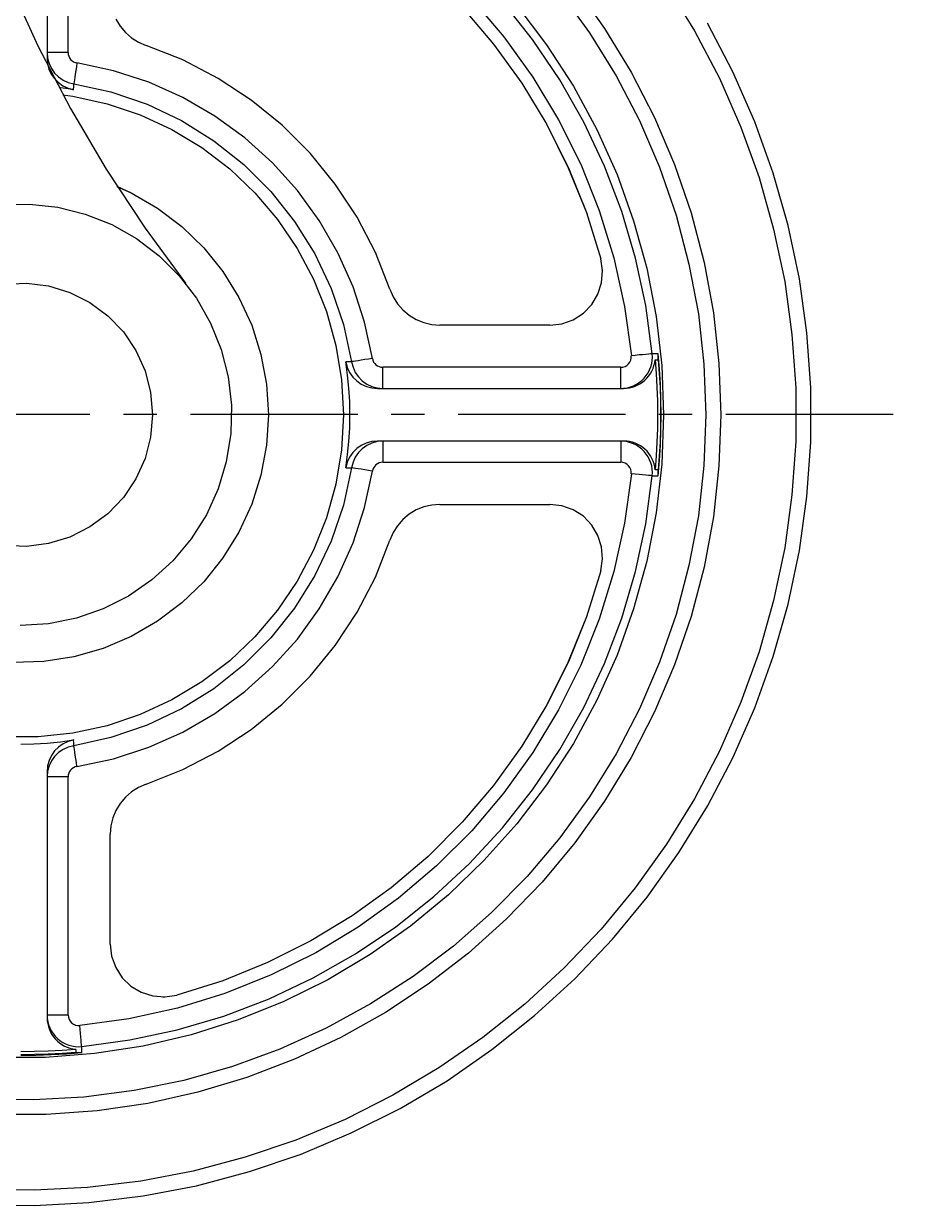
# Model space of a CAD drawing. Extents: x -11 to 576, y -8 to 586.
# Drawn here: x 100.3 to 185.5, y 210.2 to 322.3 of the extents above; entities that cross this region are included whole.
import ezdxf

# ---------------------------------------------------------------- set-up
doc = ezdxf.new("R2010")
doc.units = 0
doc.header["$LTSCALE"] = 0.5
doc.linetypes.add('CENTER', pattern=[50.8, 31.75, -6.35, 6.35, -6.35])
doc.layers.add('MSM_CENTER', color=1, linetype='CENTER')
doc.layers.add('MSM_CONTINUOUS', color=7, linetype='CONTINUOUS')

msp = doc.modelspace()

# ---------------------------------------------------------------- linework, layer by layer
at = {"layer": 'MSM_CENTER'}
msp.add_line((14.5, 285.22), (185.46, 285.22), dxfattribs=at)
at = {"layer": 'MSM_CONTINUOUS'}
for p, q in [((104.5, 319.52), (104.5, 342.1)), ((98.85, 326.25), (101.62, 320.15)), ((151.14, 325.29), (153.97, 321.4)), ((152.58, 325.76), (155.4, 321.81)), ((161.27, 325.91), (163.93, 321.58)), ((102.5, 324.79), (102.5, 319.02)), ((142.79, 324.62), (145.85, 321.02)), ((148.57, 320.74), (145.7, 324.35)), ((147.06, 323.97), (149.9, 320.25)), ((141.89, 323.81), (144.86, 320.32)), ((141.89, 323.81), (144.86, 320.32)), ((109.03, 322.69), (109.44, 322.02)), ((109.44, 322.02), (109.94, 321.43)), ((155.4, 321.81), (157.93, 317.67)), ((167.58, 317.7), (165.17, 322.29)), ((109.94, 321.43), (110.52, 320.92)), ((110.52, 320.92), (111.18, 320.5)), ((145.85, 321.02), (148.6, 317.19)), ((151.15, 316.92), (148.57, 320.74)), ((153.97, 321.4), (156.5, 317.32)), ((163.93, 321.58), (166.29, 317.09)), ((101.62, 320.15), (104.71, 314.21)), ((104.5, 319.52), (102.5, 319.52)), ((111.18, 320.5), (111.89, 320.2)), ((115.39, 318.81), (111.89, 320.2)), ((144.86, 320.32), (147.54, 316.61)), ((144.86, 320.32), (147.54, 316.61)), ((149.9, 320.25), (152.44, 316.33)), ((105.34, 318.53), (105.28, 318.16)), ((108.79, 317.79), (105.34, 318.53)), ((118.73, 317.07), (115.39, 318.81)), ((105.17, 317.47), (105.13, 317.17)), ((105.23, 317.8), (105.17, 317.47)), ((105.28, 318.16), (105.23, 317.8)), ((112.15, 316.7), (108.79, 317.79)), ((156.5, 317.32), (158.72, 313.06)), ((157.93, 317.67), (160.15, 313.36)), ((169.66, 312.96), (167.58, 317.7)), ((103.78, 316.17), (103.64, 316.19)), ((105.02, 316), (103.78, 316.17)), ((105.02, 316), (105.03, 316.31)), ((105.04, 316.61), (105.03, 316.56)), ((105.03, 316.56), (108.56, 315.78)), ((105.03, 316.33), (105.03, 316.56)), ((105.03, 316.31), (105.03, 316.33)), ((105.06, 316.74), (105.04, 316.61)), ((105.09, 316.93), (105.06, 316.74)), ((105.13, 317.17), (105.09, 316.93)), ((115.37, 315.26), (112.15, 316.7)), ((121.88, 315), (118.73, 317.07)), ((147.54, 316.61), (149.92, 312.68)), ((147.54, 316.61), (149.91, 312.68)), ((148.6, 317.19), (151.04, 313.15)), ((153.43, 312.92), (151.15, 316.92)), ((152.44, 316.33), (154.67, 312.23)), ((166.29, 317.09), (168.34, 312.44)), ((104, 315.51), (104.96, 315.37)), ((104.96, 315.37), (108.2, 314.66)), ((108.56, 315.78), (111.99, 314.61)), ((118.42, 313.49), (115.37, 315.26)), ((124.8, 312.62), (121.88, 315)), ((104.71, 314.21), (108.11, 308.44)), ((108.2, 314.66), (111.34, 313.6)), ((111.99, 314.61), (115.26, 313.06)), ((111.34, 313.6), (114.35, 312.21)), ((115.26, 313.06), (118.33, 311.14)), ((121.27, 311.42), (118.42, 313.49)), ((151.04, 313.15), (153.14, 308.93)), ((155.39, 308.75), (153.43, 312.92)), ((158.72, 313.06), (160.62, 308.64)), ((160.15, 313.36), (162.05, 308.89)), ((171.41, 308.09), (169.66, 312.96)), ((114.35, 312.21), (117.19, 310.5)), ((127.46, 309.96), (124.8, 312.62)), ((149.91, 312.68), (151.96, 308.59)), ((149.92, 312.68), (151.97, 308.59)), ((154.67, 312.23), (156.58, 307.96)), ((168.34, 312.44), (170.06, 307.66)), ((117.19, 310.5), (119.83, 308.49)), ((118.33, 311.14), (121.17, 308.89)), ((123.9, 309.06), (121.27, 311.42)), ((129.84, 307.04), (127.46, 309.96)), ((108.11, 308.44), (111.8, 302.85)), ((119.83, 308.49), (122.23, 306.21)), ((121.17, 308.89), (123.73, 306.33)), ((126.26, 306.44), (123.9, 309.06)), ((151.96, 308.59), (153.68, 304.34)), ((151.97, 308.59), (153.68, 304.34)), ((153.14, 308.93), (154.89, 304.55)), ((157.03, 304.44), (155.39, 308.75)), ((160.62, 308.64), (162.19, 304.1)), ((162.05, 308.89), (163.61, 304.3)), ((156.58, 307.96), (158.16, 303.57)), ((170.06, 307.66), (171.44, 302.77)), ((172.82, 303.11), (171.41, 308.09)), ((109.11, 306.83), (110.48, 306.2)), ((109.13, 306.82), (110.48, 306.2)), ((110.48, 306.2), (112.99, 304.75)), ((122.23, 306.21), (124.38, 303.69)), ((123.73, 306.33), (125.98, 303.49)), ((128.33, 303.58), (126.26, 306.44)), ((131.91, 303.89), (129.84, 307.04)), ((98.13, 305.07), (100.83, 305.15)), ((100.83, 305.15), (103.51, 304.85)), ((103.51, 304.85), (106.13, 304.2)), ((106.13, 304.2), (108.64, 303.21)), ((112.99, 304.75), (115.3, 303.01)), ((133.65, 300.55), (131.91, 303.89)), ((153.68, 304.34), (155.05, 299.96)), ((153.68, 304.34), (155.04, 299.96)), ((154.89, 304.55), (156.27, 300.04)), ((158.34, 300.02), (157.03, 304.44)), ((162.19, 304.1), (163.41, 299.46)), ((163.61, 304.3), (164.84, 299.61)), ((108.64, 303.21), (110.99, 301.88)), ((111.8, 302.85), (115.64, 297.65)), ((115.3, 303.01), (117.38, 300.99)), ((124.38, 303.69), (126.24, 300.94)), ((125.98, 303.49), (127.9, 300.42)), ((130.1, 300.53), (128.33, 303.58)), ((158.16, 303.57), (159.4, 299.06)), ((171.44, 302.77), (172.49, 297.8)), ((173.89, 298.04), (172.82, 303.11)), ((110.99, 301.88), (113.14, 300.25)), ((117.38, 300.99), (119.19, 298.74)), ((126.24, 300.94), (127.79, 298.02)), ((127.9, 300.42), (129.45, 297.15)), ((131.54, 297.31), (130.1, 300.53)), ((135.04, 297.06), (133.65, 300.55)), ((113.14, 300.25), (115.05, 298.35)), ((155.04, 299.96), (155.05, 299.96)), ((155.21, 298.83), (155.04, 299.96)), ((155.21, 298.83), (155.05, 299.96)), ((156.27, 300.04), (157.29, 295.43)), ((159.31, 295.52), (158.34, 300.02)), ((163.41, 299.46), (164.3, 294.74)), ((164.84, 299.61), (165.72, 294.83)), ((115.05, 298.35), (116.69, 296.21)), ((119.19, 298.74), (120.71, 296.28)), ((155.12, 297.69), (155.21, 298.83)), ((155.12, 297.69), (155.21, 298.83)), ((159.4, 299.06), (160.29, 294.47)), ((98.42, 297.56), (100.54, 297.65)), ((100.54, 297.65), (102.65, 297.38)), ((102.65, 297.38), (104.67, 296.76)), ((127.79, 298.02), (129.02, 294.94)), ((129.45, 297.15), (130.62, 293.73)), ((132.63, 293.95), (131.54, 297.31)), ((135.04, 297.06), (135.34, 296.34)), ((154.77, 296.6), (155.12, 297.69)), ((154.77, 296.6), (155.12, 297.69)), ((172.49, 297.8), (173.18, 292.77)), ((174.6, 292.92), (173.89, 298.04)), ((104.67, 296.76), (106.57, 295.81)), ((116.69, 296.21), (118.02, 293.86)), ((120.71, 296.28), (121.92, 293.65)), ((135.34, 296.34), (135.76, 295.68)), ((154.18, 295.62), (154.77, 296.6)), ((154.19, 295.62), (154.77, 296.6)), ((106.57, 295.81), (108.27, 294.55)), ((129.02, 294.94), (129.9, 291.74)), ((135.76, 295.68), (136.27, 295.1)), ((136.27, 295.1), (136.86, 294.6)), ((152.43, 294.18), (153.39, 294.8)), ((152.43, 294.18), (153.39, 294.8)), ((153.39, 294.8), (154.19, 295.62)), ((153.39, 294.8), (154.18, 295.62)), ((157.29, 295.43), (157.94, 290.76)), ((159.93, 290.95), (159.31, 295.52)), ((165.72, 294.83), (166.25, 290.01)), ((108.27, 294.55), (109.74, 293.02)), ((118.02, 293.86), (119.03, 291.36)), ((130.62, 293.73), (131.4, 290.19)), ((133.37, 290.5), (132.63, 293.95)), ((136.86, 294.6), (137.52, 294.2)), ((137.52, 294.2), (138.24, 293.9)), ((138.24, 293.9), (139, 293.72)), ((139, 293.72), (139.77, 293.66)), ((150.22, 293.66), (151.35, 293.79)), ((150.22, 293.66), (151.35, 293.79)), ((151.35, 293.79), (152.43, 294.18)), ((151.35, 293.79), (152.43, 294.18)), ((160.29, 294.47), (160.82, 289.83)), ((164.3, 294.74), (164.83, 289.96)), ((109.74, 293.02), (110.93, 291.26)), ((121.92, 293.65), (122.8, 290.89)), ((150.22, 293.66), (139.77, 293.66)), ((173.18, 292.77), (173.54, 287.7)), ((174.96, 287.75), (174.6, 292.92)), ((129.9, 291.74), (130.44, 288.47)), ((110.93, 291.26), (111.8, 289.33)), ((119.03, 291.36), (119.69, 288.75)), ((122.8, 290.89), (123.33, 288.05)), ((132.3, 290.33), (132.01, 290.29)), ((132.64, 290.39), (132.3, 290.33)), ((133, 290.45), (132.64, 290.39)), ((133.37, 290.5), (133, 290.45)), ((158.31, 290.79), (157.94, 290.76)), ((158.68, 290.83), (158.31, 290.79)), ((159.01, 290.86), (158.68, 290.83)), ((159.31, 290.89), (159.01, 290.86)), ((159.56, 290.91), (159.31, 290.89)), ((159.75, 290.93), (159.56, 290.91)), ((159.87, 290.95), (159.75, 290.93)), ((159.93, 290.95), (159.87, 290.95)), ((160.16, 290.95), (159.93, 290.95)), ((160.17, 290.95), (160.16, 290.95)), ((160.49, 290.95), (160.17, 290.95)), ((160.2, 290.38), (160.3, 289.08)), ((160.2, 290.38), (160.49, 290.38)), ((160.61, 289.5), (160.49, 290.95)), ((160.49, 290.38), (160.49, 290.95)), ((160.49, 290.38), (160.59, 289.08)), ((111.8, 289.33), (112.33, 287.28)), ((131.17, 290.19), (130.84, 290.18)), ((131.02, 288.93), (130.84, 290.18)), ((131.18, 290.19), (131.17, 290.19)), ((131.4, 290.19), (131.18, 290.19)), ((131.45, 290.2), (131.4, 290.19)), ((131.58, 290.22), (131.45, 290.2)), ((131.76, 290.25), (131.58, 290.22)), ((132.01, 290.29), (131.76, 290.25)), ((134.36, 289.27), (134.36, 289.66)), ((156.94, 289.66), (134.36, 289.66)), ((134.36, 288.9), (134.36, 289.27)), ((156.94, 289.27), (156.94, 289.66)), ((156.94, 288.9), (156.94, 289.27)), ((160.7, 288.06), (160.61, 289.5)), ((160.82, 289.83), (161, 285.16)), ((164.83, 289.96), (165.01, 285.16)), ((166.25, 290.01), (166.43, 285.16)), ((119.69, 288.75), (119.99, 286.07)), ((130.44, 288.47), (130.62, 285.16)), ((131.14, 287.68), (131.02, 288.93)), ((134.36, 288.55), (134.36, 288.9)), ((134.36, 288.25), (134.36, 288.55)), ((134.36, 288), (134.36, 288.25)), ((156.94, 288.55), (156.94, 288.9)), ((156.94, 288.25), (156.94, 288.55)), ((156.94, 288), (156.94, 288.25)), ((160.3, 289.08), (160.37, 287.77)), ((160.59, 289.08), (160.66, 287.77)), ((112.33, 287.28), (112.51, 285.16)), ((123.33, 288.05), (123.51, 285.16)), ((131.22, 286.42), (131.14, 287.68)), ((133.86, 287.66), (157.21, 287.66)), ((134.36, 287.81), (134.36, 288)), ((134.36, 287.7), (134.36, 287.81)), ((134.36, 287.66), (134.36, 287.7)), ((156.94, 287.81), (156.94, 288)), ((156.94, 287.7), (156.94, 287.81)), ((156.94, 287.66), (156.94, 287.7)), ((160.37, 287.77), (160.41, 286.47)), ((160.66, 287.77), (160.7, 286.47)), ((160.75, 286.61), (160.7, 288.06)), ((173.54, 287.7), (173.54, 282.62)), ((174.96, 282.57), (174.96, 287.75)), ((119.99, 286.07), (119.93, 283.37)), ((131.24, 285.16), (131.22, 286.42)), ((160.41, 286.47), (160.42, 285.16)), ((160.7, 286.47), (160.71, 285.16)), ((160.76, 285.16), (160.75, 286.61)), ((112.51, 285.16), (112.33, 283.05)), ((123.51, 285.16), (123.33, 282.27)), ((130.62, 285.16), (130.44, 281.85)), ((131.22, 283.9), (131.24, 285.16)), ((160.42, 285.16), (160.41, 283.86)), ((160.71, 285.16), (160.7, 283.86)), ((160.75, 283.71), (160.76, 285.16)), ((161, 285.16), (160.82, 280.49)), ((165.01, 285.16), (164.83, 280.36)), ((166.43, 285.16), (166.25, 280.31)), ((131.14, 282.64), (131.22, 283.9)), ((160.41, 283.86), (160.37, 282.55)), ((160.7, 283.86), (160.66, 282.55)), ((160.7, 282.27), (160.75, 283.71)), ((112.33, 283.05), (111.8, 281)), ((119.93, 283.37), (119.51, 280.71)), ((131.02, 281.39), (131.14, 282.64)), ((157.21, 282.66), (133.86, 282.66)), ((134.36, 282.66), (134.36, 282.62)), ((134.36, 282.62), (134.36, 282.51)), ((134.36, 282.51), (134.36, 282.33)), ((156.94, 282.66), (156.94, 282.62)), ((156.94, 282.62), (156.94, 282.51)), ((156.94, 282.51), (156.94, 282.33)), ((160.37, 282.55), (160.3, 281.25)), ((160.66, 282.55), (160.59, 281.25)), ((173.54, 282.62), (173.18, 277.56)), ((174.6, 277.41), (174.96, 282.57)), ((123.33, 282.27), (122.8, 279.43)), ((130.44, 281.85), (129.9, 278.58)), ((130.84, 280.14), (131.02, 281.39)), ((134.36, 282.33), (134.36, 282.08)), ((134.36, 282.08), (134.36, 281.77)), ((134.36, 281.77), (134.36, 281.43)), ((134.36, 281.43), (134.36, 281.05)), ((156.94, 282.33), (156.94, 282.08)), ((156.94, 282.08), (156.94, 281.77)), ((156.94, 281.77), (156.94, 281.43)), ((156.94, 281.43), (156.94, 281.05)), ((160.61, 280.82), (160.7, 282.27)), ((111.8, 281), (110.93, 279.07)), ((119.51, 280.71), (118.73, 278.12)), ((134.36, 281.05), (134.36, 280.66)), ((134.36, 280.66), (156.94, 280.66)), ((156.94, 281.05), (156.94, 280.66)), ((160.3, 281.25), (160.2, 279.95)), ((160.82, 280.49), (160.29, 275.85)), ((160.59, 281.25), (160.49, 279.95)), ((160.49, 279.38), (160.61, 280.82)), ((164.83, 280.36), (164.3, 275.59)), ((166.25, 280.31), (165.72, 275.49)), ((122.8, 279.43), (121.92, 276.67)), ((131.4, 280.14), (130.62, 276.6)), ((130.84, 280.14), (131.15, 280.14)), ((131.15, 280.14), (131.17, 280.14)), ((131.17, 280.14), (131.4, 280.14)), ((131.45, 280.13), (131.4, 280.14)), ((131.58, 280.11), (131.45, 280.13)), ((131.76, 280.08), (131.58, 280.11)), ((132.01, 280.04), (131.76, 280.08)), ((132.3, 279.99), (132.01, 280.04)), ((132.64, 279.94), (132.3, 279.99)), ((132.63, 276.37), (133.37, 279.82)), ((133, 279.88), (132.64, 279.94)), ((133.37, 279.82), (133, 279.88)), ((157.94, 279.57), (157.29, 274.89)), ((158.31, 279.53), (157.94, 279.57)), ((158.68, 279.5), (158.31, 279.53)), ((159.01, 279.46), (158.68, 279.5)), ((159.31, 279.43), (159.01, 279.46)), ((159.56, 279.41), (159.31, 279.43)), ((159.31, 274.81), (159.93, 279.37)), ((159.75, 279.39), (159.56, 279.41)), ((159.87, 279.38), (159.75, 279.39)), ((159.93, 279.37), (159.87, 279.38)), ((159.93, 279.37), (160.14, 279.38)), ((160.14, 279.38), (160.16, 279.38)), ((160.16, 279.38), (160.49, 279.38)), ((160.49, 279.95), (160.2, 279.95)), ((160.5, 279.66), (160.49, 279.95)), ((160.49, 279.38), (160.5, 279.66)), ((110.93, 279.07), (109.74, 277.31)), ((118.73, 278.12), (117.62, 275.67)), ((129.9, 278.58), (129.02, 275.39)), ((109.74, 277.31), (108.27, 275.78)), ((173.18, 277.56), (172.49, 272.53)), ((173.89, 272.28), (174.6, 277.41)), ((108.27, 275.78), (106.57, 274.52)), ((121.92, 276.67), (120.71, 274.04)), ((130.62, 276.6), (129.45, 273.17)), ((131.54, 273.02), (132.63, 276.37)), ((137.52, 276.13), (136.86, 275.73)), ((138.24, 276.42), (137.52, 276.13)), ((139, 276.6), (138.24, 276.42)), ((139.77, 276.66), (139, 276.6)), ((139.77, 276.66), (150.22, 276.66)), ((151.35, 276.53), (150.22, 276.66)), ((151.35, 276.53), (150.22, 276.66)), ((152.43, 276.15), (151.35, 276.53)), ((152.43, 276.15), (151.35, 276.53)), ((153.39, 275.53), (152.43, 276.15)), ((153.39, 275.53), (152.43, 276.15)), ((160.29, 275.85), (159.4, 271.26)), ((117.62, 275.67), (116.18, 273.39)), ((129.02, 275.39), (127.79, 272.31)), ((135.76, 274.64), (135.34, 273.98)), ((136.27, 275.23), (135.76, 274.64)), ((136.86, 275.73), (136.27, 275.23)), ((154.19, 274.7), (153.39, 275.53)), ((154.18, 274.7), (153.39, 275.53)), ((154.77, 273.72), (154.18, 274.7)), ((154.77, 273.72), (154.19, 274.7)), ((157.29, 274.89), (156.27, 270.29)), ((158.34, 270.3), (159.31, 274.81)), ((164.3, 275.59), (163.41, 270.87)), ((165.72, 275.49), (164.84, 270.72)), ((104.67, 273.56), (102.65, 272.94)), ((106.57, 274.52), (104.67, 273.56)), ((120.71, 274.04), (119.19, 271.58)), ((135.34, 273.98), (135.04, 273.27)), ((155.12, 272.63), (154.77, 273.72)), ((155.12, 272.63), (154.77, 273.72)), ((100.54, 272.67), (98.42, 272.76)), ((102.65, 272.94), (100.54, 272.67)), ((116.18, 273.39), (114.45, 271.32)), ((129.45, 273.17), (127.9, 269.9)), ((130.1, 269.8), (131.54, 273.02)), ((133.65, 269.77), (135.04, 273.27)), ((155.21, 271.5), (155.12, 272.63)), ((155.21, 271.5), (155.12, 272.63)), ((172.49, 272.53), (171.44, 267.55)), ((114.45, 271.32), (112.45, 269.5)), ((119.19, 271.58), (117.38, 269.33)), ((127.79, 272.31), (126.24, 269.38)), ((155.04, 270.36), (155.21, 271.5)), ((155.05, 270.36), (155.21, 271.5)), ((159.4, 271.26), (158.16, 266.76)), ((172.82, 267.21), (173.89, 272.28)), ((155.05, 270.36), (153.68, 265.99)), ((155.04, 270.36), (153.68, 265.99)), ((156.27, 270.29), (154.89, 265.78)), ((155.05, 270.36), (155.04, 270.36)), ((157.03, 265.88), (158.34, 270.3)), ((163.41, 270.87), (162.19, 266.22)), ((164.84, 270.72), (163.61, 266.03)), ((112.45, 269.5), (110.23, 267.97)), ((117.38, 269.33), (115.3, 267.32)), ((126.24, 269.38), (124.38, 266.64)), ((127.9, 269.9), (125.98, 266.83)), ((128.33, 266.74), (130.1, 269.8)), ((131.91, 266.43), (133.65, 269.77)), ((110.23, 267.97), (107.83, 266.75)), ((115.3, 267.32), (112.99, 265.57)), ((125.98, 266.83), (123.73, 264)), ((171.44, 267.55), (170.06, 262.67)), ((171.41, 262.23), (172.82, 267.21)), ((105.28, 265.87), (102.63, 265.34)), ((107.83, 266.75), (105.28, 265.87)), ((124.38, 266.64), (122.23, 264.11)), ((126.26, 263.89), (128.33, 266.74)), ((129.84, 263.28), (131.91, 266.43)), ((153.68, 265.99), (151.96, 261.74)), ((153.68, 265.99), (151.97, 261.74)), ((154.89, 265.78), (153.14, 261.4)), ((155.39, 261.58), (157.03, 265.88)), ((158.16, 266.76), (156.58, 262.36)), ((162.19, 266.22), (160.62, 261.68)), ((163.61, 266.03), (162.05, 261.43)), ((102.63, 265.34), (99.94, 265.16)), ((112.99, 265.57), (110.48, 264.13)), ((110.48, 264.13), (107.82, 263)), ((122.23, 264.11), (119.83, 261.83)), ((123.73, 264), (121.17, 261.44)), ((123.9, 261.27), (126.26, 263.89)), ((107.82, 263), (105.04, 262.21)), ((127.46, 260.36), (129.84, 263.28)), ((156.58, 262.36), (154.67, 258.1)), ((170.06, 262.67), (168.34, 257.89)), ((102.18, 261.76), (99.28, 261.67)), ((105.04, 262.21), (102.18, 261.76)), ((119.83, 261.83), (117.19, 259.83)), ((121.17, 261.44), (118.33, 259.18)), ((121.27, 258.91), (123.9, 261.27)), ((151.96, 261.74), (149.91, 257.64)), ((151.97, 261.74), (149.92, 257.64)), ((153.14, 261.4), (151.04, 257.17)), ((153.43, 257.41), (155.39, 261.58)), ((160.62, 261.68), (158.72, 257.27)), ((162.05, 261.43), (160.15, 256.97)), ((169.66, 257.36), (171.41, 262.23)), ((124.8, 257.7), (127.46, 260.36)), ((117.19, 259.83), (114.35, 258.12)), ((118.33, 259.18), (115.26, 257.27)), ((114.35, 258.12), (111.34, 256.73)), ((118.42, 256.83), (121.27, 258.91)), ((154.67, 258.1), (152.44, 253.99)), ((168.34, 257.89), (166.29, 253.24)), ((111.34, 256.73), (108.2, 255.67)), ((115.26, 257.27), (111.99, 255.71)), ((115.37, 255.07), (118.42, 256.83)), ((121.88, 255.32), (124.8, 257.7)), ((149.92, 257.64), (147.54, 253.72)), ((149.91, 257.64), (147.54, 253.72)), ((151.04, 257.17), (148.6, 253.13)), ((151.15, 253.4), (153.43, 257.41)), ((158.72, 257.27), (156.5, 253.01)), ((160.15, 256.97), (157.93, 252.65)), ((167.58, 252.62), (169.66, 257.36)), ((108.2, 255.67), (104.96, 254.95)), ((111.99, 255.71), (108.56, 254.54)), ((101.67, 254.6), (98.35, 254.6)), ((104.96, 254.95), (101.67, 254.6)), ((108.56, 254.54), (105.03, 253.77)), ((112.15, 253.63), (115.37, 255.07)), ((118.73, 253.25), (121.88, 255.32)), ((100, 253.92), (101.26, 253.95)), ((101.26, 253.95), (102.52, 254.02)), ((102.52, 254.02), (103.78, 254.15)), ((103.78, 254.15), (105.02, 254.33)), ((105.03, 254), (105.02, 254.33)), ((105.03, 253.98), (105.03, 254)), ((105.03, 253.77), (105.03, 253.98)), ((105.04, 253.71), (105.03, 253.77)), ((105.06, 253.59), (105.04, 253.71)), ((105.09, 253.4), (105.06, 253.59)), ((105.13, 253.15), (105.09, 253.4)), ((108.79, 252.53), (112.15, 253.63)), ((147.54, 253.72), (144.86, 250)), ((147.54, 253.72), (144.86, 250)), ((148.57, 249.58), (151.15, 253.4)), ((152.44, 253.99), (149.9, 250.07)), ((105.17, 252.86), (105.13, 253.15)), ((105.23, 252.53), (105.17, 252.86)), ((105.28, 252.17), (105.23, 252.53)), ((105.34, 251.79), (108.79, 252.53)), ((115.39, 251.52), (118.73, 253.25)), ((148.6, 253.13), (145.85, 249.3)), ((156.5, 253.01), (153.97, 248.93)), ((157.93, 252.65), (155.4, 248.51)), ((166.29, 253.24), (163.93, 248.74)), ((165.17, 248.04), (167.58, 252.62)), ((102.5, 251.31), (102.5, 245.58)), ((105.34, 251.79), (105.28, 252.17)), ((111.89, 250.13), (115.39, 251.52)), ((104.5, 250.81), (102.5, 250.81)), ((104.5, 228.22), (104.5, 250.81)), ((111.89, 250.13), (111.18, 249.82)), ((144.86, 250), (141.89, 246.51)), ((144.86, 250), (141.89, 246.51)), ((149.9, 250.07), (147.06, 246.35)), ((109.94, 248.9), (109.44, 248.3)), ((110.52, 249.41), (109.94, 248.9)), ((111.18, 249.82), (110.52, 249.41)), ((145.85, 249.3), (142.79, 245.71)), ((145.7, 245.97), (148.57, 249.58)), ((153.97, 248.93), (151.14, 245.04)), ((109.44, 248.3), (109.03, 247.64)), ((155.4, 248.51), (152.58, 244.57)), ((163.93, 248.74), (161.27, 244.42)), ((162.45, 243.63), (165.17, 248.04)), ((108.74, 246.92), (108.56, 246.17)), ((109.03, 247.64), (108.74, 246.92)), ((102.5, 245.58), (102.5, 239.67)), ((108.56, 246.17), (108.5, 245.39)), ((141.89, 246.51), (138.65, 243.27)), ((141.89, 246.51), (138.65, 243.27)), ((142.79, 245.71), (139.46, 242.37)), ((142.57, 242.59), (145.7, 245.97)), ((147.06, 246.35), (143.95, 242.87)), ((108.5, 234.95), (108.5, 245.39)), ((151.14, 245.04), (148.04, 241.37)), ((152.58, 244.57), (149.48, 240.84)), ((161.27, 244.42), (158.31, 240.29)), ((138.65, 243.27), (135.16, 240.3)), ((138.65, 243.27), (135.16, 240.3)), ((159.44, 239.42), (162.45, 243.63)), ((139.46, 242.37), (135.86, 239.32)), ((139.19, 239.46), (142.57, 242.59)), ((143.95, 242.87), (140.59, 239.63)), ((148.04, 241.37), (144.68, 237.94)), ((135.16, 240.3), (131.44, 237.62)), ((135.16, 240.3), (131.44, 237.62)), ((149.48, 240.84), (146.11, 237.34)), ((158.31, 240.29), (155.08, 236.37)), ((102.5, 239.67), (102.5, 233.86)), ((135.86, 239.32), (132.03, 236.56)), ((135.58, 236.6), (139.19, 239.46)), ((140.59, 239.63), (136.98, 236.65)), ((156.14, 235.43), (159.44, 239.42)), ((144.68, 237.94), (141.07, 234.77)), ((131.44, 237.62), (127.52, 235.25)), ((131.44, 237.62), (127.52, 235.25)), ((132.03, 236.56), (127.99, 234.13)), ((131.76, 234.02), (135.58, 236.6)), ((136.98, 236.65), (133.16, 233.96)), ((146.11, 237.34), (142.5, 234.1)), ((155.08, 236.37), (151.58, 232.69)), ((152.58, 231.67), (156.14, 235.43)), ((108.5, 234.95), (108.63, 233.81)), ((127.52, 235.25), (123.42, 233.2)), ((127.52, 235.25), (123.42, 233.2)), ((141.07, 234.77), (137.23, 231.88)), ((102.5, 233.86), (102.5, 227.96)), ((108.63, 233.81), (109.02, 232.73)), ((123.42, 233.2), (119.17, 231.48)), ((123.42, 233.2), (119.17, 231.48)), ((127.99, 234.13), (123.77, 232.03)), ((127.76, 231.74), (131.76, 234.02)), ((133.16, 233.96), (129.15, 231.58)), ((142.5, 234.1), (138.66, 231.14)), ((109.02, 232.73), (109.64, 231.77)), ((123.77, 232.03), (119.38, 230.28)), ((151.58, 232.69), (147.84, 229.26)), ((109.64, 231.77), (110.46, 230.98)), ((110.46, 230.98), (111.44, 230.39)), ((119.17, 231.48), (114.8, 230.12)), ((119.17, 231.48), (114.8, 230.12)), ((123.59, 229.77), (127.76, 231.74)), ((129.15, 231.58), (124.96, 229.5)), ((137.23, 231.88), (133.2, 229.28)), ((138.66, 231.14), (134.61, 228.46)), ((148.76, 228.17), (152.58, 231.67)), ((111.44, 230.39), (112.53, 230.04)), ((112.53, 230.04), (113.67, 229.95)), ((113.5, 229.95), (113.67, 229.95)), ((113.67, 229.95), (114.8, 230.12)), ((113.67, 229.95), (114.8, 230.12)), ((114.8, 230.12), (114.8, 230.12)), ((119.38, 230.28), (114.88, 228.89)), ((114.88, 228.89), (110.27, 227.87)), ((119.28, 228.13), (123.59, 229.77)), ((124.96, 229.5), (120.62, 227.76)), ((133.2, 229.28), (128.98, 226.98)), ((147.84, 229.26), (143.86, 226.09)), ((104.5, 228.22), (102.5, 228.22)), ((110.27, 227.87), (105.6, 227.23)), ((114.86, 226.82), (119.28, 228.13)), ((120.62, 227.76), (116.17, 226.35)), ((134.61, 228.46), (130.38, 226.09)), ((144.71, 224.95), (148.76, 228.17)), ((105.63, 226.85), (105.6, 227.23)), ((105.67, 226.49), (105.63, 226.85)), ((105.7, 226.15), (105.67, 226.49)), ((110.36, 225.86), (114.86, 226.82)), ((128.98, 226.98), (124.6, 225)), ((105.73, 225.85), (105.7, 226.15)), ((105.75, 225.61), (105.73, 225.85)), ((105.77, 225.42), (105.75, 225.61)), ((105.78, 225.29), (105.77, 225.42)), ((105.79, 225.24), (105.78, 225.29)), ((105.79, 225.24), (110.36, 225.86)), ((116.17, 226.35), (111.62, 225.28)), ((130.38, 226.09), (125.98, 224.03)), ((143.86, 226.09), (139.68, 223.21)), ((102.34, 224.21), (97.67, 224.21)), ((101.31, 224.76), (100, 224.74)), ((101.31, 224.47), (100, 224.45)), ((100, 224.4), (101.45, 224.42)), ((102.61, 224.8), (101.31, 224.76)), ((102.62, 224.51), (101.31, 224.47)), ((101.45, 224.42), (102.9, 224.47)), ((107, 224.57), (102.34, 224.21)), ((103.92, 224.87), (102.61, 224.8)), ((103.92, 224.58), (102.62, 224.51)), ((102.9, 224.47), (104.35, 224.56)), ((105.22, 224.97), (103.92, 224.87)), ((105.22, 224.68), (103.92, 224.58)), ((104.35, 224.56), (105.79, 224.68)), ((105.22, 224.97), (105.22, 224.68)), ((105.22, 224.68), (105.79, 224.68)), ((105.79, 225.01), (105.79, 225.24)), ((105.79, 224.99), (105.79, 225.01)), ((105.79, 224.68), (105.79, 224.99)), ((111.62, 225.28), (107, 224.57)), ((124.6, 225), (120.09, 223.34)), ((140.45, 222), (144.71, 224.95)), ((120.09, 223.34), (115.47, 222.03)), ((125.98, 224.03), (121.45, 222.29)), ((139.68, 223.21), (135.32, 220.62)), ((115.47, 222.03), (110.77, 221.06)), ((121.45, 222.29), (116.81, 220.9)), ((136, 219.36), (140.45, 222)), ((110.77, 221.06), (106, 220.44)), ((116.81, 220.9), (112.07, 219.84)), ((101.21, 220.17), (96.4, 220.26)), ((106, 220.44), (101.21, 220.17)), ((112.07, 219.84), (107.27, 219.14)), ((135.32, 220.62), (130.78, 218.33)), ((102.43, 218.78), (97.58, 218.78)), ((107.27, 219.14), (102.43, 218.78)), ((131.37, 217.04), (136, 219.36)), ((130.78, 218.33), (126.09, 216.37)), ((126.09, 216.37), (121.29, 214.73)), ((126.6, 215.04), (131.37, 217.04)), ((121.29, 214.73), (116.38, 213.43)), ((121.7, 213.37), (126.6, 215.04)), ((116.38, 213.43), (111.39, 212.47)), ((116.69, 212.04), (121.7, 213.37)), ((106.35, 211.86), (101.27, 211.6)), ((111.39, 212.47), (106.35, 211.86)), ((111.61, 211.07), (116.69, 212.04)), ((101.27, 211.6), (96.2, 211.69)), ((106.47, 210.44), (111.61, 211.07)), ((96.12, 210.26), (101.3, 210.17)), ((101.3, 210.17), (106.47, 210.44))]:
    msp.add_line(p, q, dxfattribs=at)
for centre, radius, start, end in [((105.5, 319.52), 3, 180.0102, 260.9324), ((105.5, 319.52), 1, 179.9829, 260.8542), ((105.54, 318.99), 3.04, 179.4561, 260.1596), ((134.36, 290.66), 1, 189.1151, 270.0476), ((156.94, 290.66), 3, 270.0186, 5.5176), ((156.94, 290.66), 1, 269.9655, 5.4649), ((157.21, 290.67), 3, 269.9683, 354.5034), ((133.84, 290.71), 3.05, 190.0495, 270.3361), ((134.36, 290.66), 3, 189.067, 269.9904), ((133.83, 279.62), 3.04, 89.4507, 170.1639), ((134.36, 279.66), 3, 90.0107, 170.9319), ((156.94, 279.66), 3, 354.476, 89.9878), ((157.21, 279.66), 3.01, 5.5283, 90), ((134.36, 279.66), 1, 89.9835, 170.8543), ((156.94, 279.66), 1, 354.5145, 90.0551), ((105.56, 251.32), 3.05, 100.0546, 180.3296), ((105.5, 250.81), 3, 99.0666, 179.9909), ((105.5, 250.81), 1, 99.1151, 180.048), ((105.5, 228.22), 3, 180.0173, 275.5175), ((105.51, 227.96), 3, 179.9684, 264.5035), ((105.5, 228.22), 1, 179.9651, 275.4647)]:
    msp.add_arc(centre, radius, start, end, dxfattribs=at)

doc.saveas('drawing.dxf')
